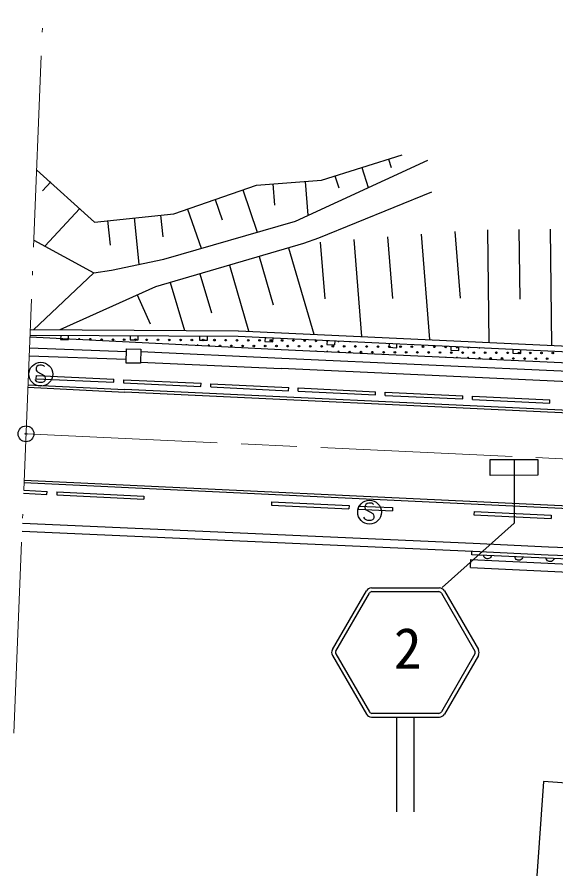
# Model space of a CAD drawing. Units: millimetres, scale not verified. Extents: x 40000 to 680000, y 20000 to 380000.
# Drawn here: x 270885 to 304648, y 276401 to 330236 of the extents above; entities that cross this region are included whole.
import ezdxf
from ezdxf.enums import TextEntityAlignment as Align

# ---------------------------------------------------------------- set-up
doc = ezdxf.new("R2010")
doc.units = ezdxf.units.MM
doc.header["$LTSCALE"] = 1000
doc.linetypes.add('CHAIN', pattern=[18.5, 12, -1.5, 3.5, -1.5])
doc.linetypes.add('LONG_DASHED_DOTTED', pattern=[15.25, 12, -1.5, 0.25, -1.5])
for name, color, linetype, lineweight in [('M-BGD', 7, 'Continuous', 25), ('M-BMK', 2, 'CHAIN', 13), ('M-BMK-HTXT', 7, 'Continuous', 13), ('M-BMK-LINE', 2, 'LONG_DASHED_DOTTED', 13), ('M-BMK-SRVR', 3, 'Continuous', 25), ('M-OTRS', 6, 'Continuous', 25), ('M-STR-STRC', 7, 'Continuous', 25)]:
    doc.layers.add(name, color=color, linetype=linetype, lineweight=lineweight)
doc.styles.add('ＭＳ ゴシック', font='')
doc.styles.get('ＭＳ ゴシック').set_extended_font_data('MS Gothic')

msp = doc.modelspace()

# ---------------------------------------------------------------- linework, layer by layer
at = {"layer": 'M-BGD'}
for p, q in [((289964, 320018), (295009, 321602)), ((288321, 317451), (296633, 321274)), ((294168, 321338), (294333, 320815)), ((272126, 320650), (272108, 320671)), ((272109, 320653), (275725, 317393)), ((292487, 320810), (292883, 319549)), ((273003, 319917), (272483, 319356)), ((285885, 319703), (289964, 320018)), ((286905, 319782), (287008, 318442)), ((288944, 319939), (289108, 317813)), ((290805, 320282), (291037, 319544)), ((280708, 317907), (285885, 319703)), ((285022, 319404), (285938, 316764)), ((296855, 319254), (289772, 316376)), ((283297, 318805), (283739, 317531)), ((274818, 318235), (272625, 315870)), ((281571, 318206), (282423, 315750)), ((275725, 317393), (280708, 317907)), ((278217, 317650), (278516, 314742)), ((279878, 317821), (280018, 316459)), ((276556, 317479), (276714, 315937)), ((280069, 315070), (288321, 317451)), ((296214, 316637), (296740, 310018)), ((298325, 316805), (298658, 312615)), ((300366, 316899), (300443, 309845)), ((302334, 316921), (302382, 312553)), ((304303, 316942), (304382, 309660)), ((271941, 316250), (271929, 316258)), ((271930, 316253), (275698, 314207)), ((288823, 316050), (279556, 313339)), ((289772, 316376), (288823, 316050)), ((289879, 316134), (290161, 312579)), ((291991, 316301), (292474, 310218)), ((294102, 316469), (294410, 312597)), ((287896, 315779), (289482, 310358)), ((276807, 314381), (280069, 315070)), ((286043, 315236), (286930, 312205)), ((284190, 314694), (285394, 310577)), ((275698, 314207), (271908, 310643)), ((275698, 314207), (276807, 314381)), ((282336, 314152), (283056, 311692)), ((279556, 313339), (273555, 310635)), ((280483, 313610), (281365, 310597)), ((278411, 312823), (279226, 311014)), ((271702, 310644), (284735, 310580)), ((287427, 309386), (271683, 310176)), ((271688, 310294), (284734, 310230)), ((273612, 310285), (273611, 310035)), ((274111, 310032), (274112, 310282)), ((277961, 310263), (277959, 310013)), ((278459, 310011), (278461, 310261)), ((282309, 310242), (282308, 309992)), ((282808, 309990), (282809, 310240)), ((284734, 310230), (315801, 308774)), ((284750, 310580), (315817, 309124)), ((286426, 310151), (286414, 309901)), ((286913, 309878), (286925, 310128)), ((273611, 310035), (274111, 310032)), ((277959, 310013), (278459, 310011)), ((282308, 309992), (282808, 309990)), ((286414, 309901), (286913, 309878)), ((290309, 309969), (290297, 309719)), ((290297, 309719), (290797, 309696)), ((290797, 309696), (290809, 309946)), ((294192, 309787), (294181, 309537)), ((294680, 309514), (294692, 309764)), ((298076, 309605), (298064, 309355)), ((298564, 309332), (298575, 309582)), ((277726, 309264), (271658, 309487)), ((277715, 308553), (277729, 309442)), ((277729, 309442), (278629, 309428)), ((278629, 309428), (278615, 308538)), ((287465, 308840), (278626, 309252)), ((310335, 308312), (287427, 309386)), ((294181, 309537), (294680, 309514)), ((298064, 309355), (298564, 309332)), ((301959, 309423), (301948, 309173)), ((301948, 309173), (302447, 309150)), ((302447, 309150), (302459, 309400)), ((277719, 308764), (271637, 308988)), ((278615, 308538), (277715, 308553)), ((278616, 308612), (287435, 308201)), ((310231, 307793), (287464, 308840)), ((272075, 308252), (272072, 308166)), ((272072, 308166), (272076, 308110)), ((272123, 308335), (272075, 308252)), ((272076, 308110), (272107, 308035)), ((272107, 308035), (272160, 307994)), ((272205, 308392), (272123, 308335)), ((272160, 307994), (272570, 307761)), ((272303, 308419), (272205, 308392)), ((272419, 308420), (272303, 308419)), ((272498, 308406), (272419, 308420)), ((272554, 308380), (272498, 308406)), ((272596, 308335), (272554, 308380)), ((310202, 307154), (287435, 308201)), ((272067, 307435), (272014, 307521)), ((272127, 307379), (272067, 307435)), ((272079, 307567), (272088, 307767)), ((272079, 307567), (276941, 307348)), ((272088, 307767), (276950, 307547)), ((272614, 307439), (272562, 307371)), ((272570, 307761), (272616, 307694)), ((272640, 307511), (272614, 307439)), ((272616, 307694), (272647, 307601)), ((272647, 307601), (272640, 307511)), ((276941, 307348), (276950, 307547)), ((277560, 307503), (277551, 307304)), ((277560, 307503), (282413, 307281)), ((271556, 307036), (277624, 306734)), ((271562, 307186), (277631, 306884)), ((272199, 307346), (272127, 307379)), ((272274, 307335), (272199, 307346)), ((272446, 307337), (272274, 307335)), ((272562, 307371), (272446, 307337)), ((277551, 307304), (282404, 307081)), ((307692, 305463), (277631, 306884)), ((282404, 307081), (282413, 307281)), ((283017, 307057), (283027, 307257)), ((283017, 307057), (287893, 306818)), ((283027, 307257), (287903, 307018)), ((287893, 306818), (287903, 307018)), ((288491, 306796), (288501, 306995)), ((288501, 306995), (293345, 306749)), ((307684, 305313), (277624, 306734)), ((288491, 306796), (293335, 306549)), ((293335, 306549), (293345, 306749)), ((293945, 306524), (293954, 306724)), ((293945, 306524), (298819, 306297)), ((293954, 306724), (298829, 306497)), ((298819, 306297), (298829, 306497)), ((299424, 306274), (299433, 306474)), ((299433, 306474), (304282, 306245)), ((299424, 306274), (304273, 306045)), ((304273, 306045), (304282, 306245)), ((309876, 299211), (271312, 301038)), ((309883, 299361), (271319, 301188)), ((271294, 300589), (272759, 300504)), ((272747, 300304), (272759, 300504)), ((273377, 300478), (273367, 300278)), ((273377, 300478), (278832, 300211)), ((271286, 300389), (272747, 300304)), ((273367, 300278), (278822, 300011)), ((278832, 300211), (278822, 300011)), ((286829, 299846), (286820, 299646)), ((286820, 299646), (291679, 299418)), ((286829, 299846), (291688, 299618)), ((291688, 299618), (291679, 299418)), ((292279, 299586), (292269, 299386)), ((292269, 299386), (294402, 299287)), ((292279, 299586), (294411, 299486)), ((292688, 299608), (292684, 299522)), ((292684, 299522), (292687, 299466)), ((292687, 299466), (292716, 299391)), ((292737, 299691), (292688, 299608)), ((292716, 299391), (292769, 299349)), ((292820, 299746), (292737, 299691)), ((292769, 299349), (293176, 299110)), ((292918, 299772), (292820, 299746)), ((293034, 299771), (292918, 299772)), ((293113, 299756), (293034, 299771)), ((293169, 299729), (293113, 299756)), ((293210, 299684), (293169, 299729)), ((294411, 299486), (294402, 299287)), ((292667, 298791), (292616, 298878)), ((292727, 298734), (292667, 298791)), ((293215, 298787), (293162, 298720)), ((293176, 299110), (293220, 299042)), ((293242, 298858), (293215, 298787)), ((293220, 299042), (293250, 298948)), ((293250, 298948), (293242, 298858)), ((299524, 299239), (299514, 299039)), ((299514, 299039), (304355, 298809)), ((299524, 299239), (304365, 299008)), ((304365, 299008), (304355, 298809)), ((299477, 297230), (271209, 298493)), ((292798, 298700), (292727, 298734)), ((292873, 298688), (292798, 298700)), ((293046, 298687), (292873, 298688)), ((293162, 298720), (293046, 298687)), ((299455, 296730), (271189, 297993)), ((304192, 297014), (299477, 297230)), ((299384, 296528), (299393, 296733)), ((304169, 296515), (299454, 296730)), ((344578, 295181), (304192, 297014)), ((299290, 295733), (299314, 296233)), ((299314, 296233), (320910, 295207)), ((320948, 295565), (299384, 296528)), ((300131, 296437), (300115, 296495)), ((300159, 296387), (300131, 296437)), ((300205, 296330), (300159, 296387)), ((300259, 296298), (300205, 296330)), ((300316, 296277), (300259, 296298)), ((300394, 296274), (300316, 296277)), ((300453, 296289), (300394, 296274)), ((300510, 296316), (300453, 296289)), ((300560, 296369), (300510, 296316)), ((300592, 296417), (300560, 296369)), ((300614, 296473), (300592, 296417)), ((302091, 296350), (302075, 296408)), ((302119, 296300), (302091, 296350)), ((302165, 296242), (302119, 296300)), ((302219, 296210), (302165, 296242)), ((302277, 296190), (302219, 296210)), ((302354, 296186), (302277, 296190)), ((302414, 296201), (302354, 296186)), ((302470, 296229), (302414, 296201)), ((302520, 296282), (302470, 296229)), ((302552, 296329), (302520, 296282)), ((302575, 296386), (302552, 296329)), ((304051, 296262), (304035, 296320)), ((304079, 296212), (304051, 296262)), ((304126, 296155), (304079, 296212)), ((304179, 296122), (304126, 296155)), ((344581, 294680), (304169, 296515)), ((304237, 296102), (304179, 296122)), ((304314, 296099), (304237, 296102)), ((304374, 296114), (304314, 296099)), ((304430, 296141), (304374, 296114)), ((304480, 296194), (304430, 296141)), ((304512, 296241), (304480, 296194)), ((304535, 296298), (304512, 296241)), ((299290, 295733), (320886, 294708)), ((303882, 282325), (303449, 276401)), ((311496, 281768), (303882, 282325))]:
    msp.add_line(p, q, dxfattribs=at)
for centre, radius in [((276179, 310022), 49.8), ((276886, 310019), 49.8), ((277593, 310015), 49.8), ((278300, 310012), 49.8), ((279007, 310008), 49.8), ((279714, 310005), 49.8), ((280422, 310001), 49.8), ((281129, 309998), 49.8), ((281836, 309995), 49.8), ((282543, 309991), 49.8), ((283250, 309988), 49.8), ((283602, 309632), 49.8), ((283957, 309984), 49.8), ((284309, 309629), 49.8), ((284664, 309981), 49.8), ((285016, 309625), 49.8), ((285371, 309977), 49.8), ((285723, 309622), 49.8), ((286078, 309974), 49.8), ((286430, 309619), 49.8), ((286785, 309970), 49.8), ((287137, 309615), 49.8), ((287492, 309967), 49.8), ((287844, 309612), 49.8), ((288200, 309963), 49.8), ((288551, 309608), 49.8), ((288907, 309960), 49.8), ((289259, 309605), 49.8), ((289966, 309601), 49.8), ((290673, 309598), 49.8), ((291380, 309594), 49.8), ((292087, 309591), 49.8), ((292794, 309588), 49.8), ((293501, 309584), 49.8), ((294208, 309581), 49.8), ((294915, 309577), 49.8), ((295622, 309574), 49.8), ((296329, 309570), 49.8), ((297037, 309567), 49.8), ((297744, 309563), 49.8), ((291732, 309239), 49.8), ((292439, 309236), 49.8), ((293146, 309232), 49.8), ((293853, 309229), 49.8), ((294560, 309225), 49.8), ((295267, 309222), 49.8), ((295974, 309218), 49.8), ((296681, 309215), 49.8), ((297388, 309212), 49.8), ((298096, 309208), 49.8), ((298803, 309205), 49.8), ((299510, 309201), 49.8), ((300217, 309198), 49.8), ((300924, 309194), 49.8), ((301631, 309191), 49.8), ((302338, 309187), 49.8), ((303045, 309184), 49.8), ((303752, 309181), 49.8), ((304459, 309177), 49.8), ((272367, 307850), 746), ((300569, 308843), 49.8), ((301276, 308839), 49.8), ((301983, 308836), 49.8), ((302690, 308832), 49.8), ((303397, 308829), 49.8), ((304104, 308825), 49.8), ((292974, 299201), 746)]:
    msp.add_circle(centre, radius, dxfattribs=at)
for centre, start, end in [((274058, 310032), 26.2198, 148.0345), ((274765, 310029), 348.0999, 186.1544), ((275472, 310026), 303.994, 230.2604), ((281480, 309643), 53.5046, 120.7497), ((282188, 309639), 8.0552, 166.1991), ((282895, 309636), 330.1554, 204.099), ((289614, 309957), 112.5145, 62.1186), ((290321, 309953), 159.3388, 15.2943), ((291028, 309950), 194.0276, 340.6055), ((291735, 309946), 239.4133, 295.2199), ((298451, 309560), 143.7595, 30.8737), ((299158, 309556), 179.8054, 354.8276), ((289610, 309249), 40.291, 134.3429), ((290317, 309246), 2.2256, 172.4083), ((291025, 309243), 326.6177, 208.0162), ((299865, 309553), 217.08, 317.5531), ((297740, 308856), 65.2693, 109.3646), ((298447, 308853), 16.6326, 158.0012), ((299154, 308849), 341.9306, 192.7033), ((299862, 308846), 297.8398, 236.794)]:
    msp.add_arc(centre, 49.8, start, end, dxfattribs=at)
at = {"layer": 'M-BMK'}
msp.add_line((271439, 304112), (439686, 296291), dxfattribs=at)
at = {"layer": 'M-BMK-HTXT'}
msp.add_line((302032, 298512), (297518, 294476), dxfattribs=at)
at = {"layer": 'M-BMK-LINE'}
msp.add_line((270676, 285338), (272496, 330236), dxfattribs=at)
at = {"layer": 'M-BMK-SRVR'}
for centre, radius in [((271439, 304112), 498), ((271440, 304112), 1.5)]:
    msp.add_circle(centre, radius, dxfattribs=at)
at = {"layer": 'M-OTRS'}
for centre, radius in [((271440, 304112), 49.8), ((271439, 304112), 15)]:
    msp.add_circle(centre, radius, dxfattribs=at)
at = {"layer": 'M-STR-STRC'}
for p, q in [((300530, 302510), (303530, 302513)), ((300530, 301510), (300530, 302510)), ((302030, 302512), (302032, 298522)), ((303530, 302513), (303530, 301513)), ((303530, 301513), (300530, 301510)), ((290642, 290583), (292776, 294273)), ((290861, 290493), (292963, 294129)), ((293088, 294453), (297349, 294453)), ((293119, 294219), (297318, 294219)), ((297474, 294129), (299576, 290493)), ((297660, 294273), (299794, 290583)), ((290642, 290223), (292776, 286533)), ((290861, 290313), (292963, 286677)), ((299576, 290313), (297474, 286677)), ((299794, 290223), (297660, 286533)), ((297318, 286587), (293119, 286587)), ((293088, 286353), (297349, 286353)), ((294678, 280414), (294678, 286353)), ((295758, 286353), (295758, 280414))]:
    msp.add_line(p, q, dxfattribs=at)
for centre, radius, start, end in [((293088, 294093), 360, 90, 149.9634), ((293119, 294039), 180, 90, 149.9634), ((297318, 294039), 180, 30.0367, 90), ((297349, 294093), 360, 30.0367, 90), ((290954, 290403), 360, 149.9634, 210.0369), ((291016, 290403), 180, 149.9634, 210.0369), ((299420, 290403), 180, 329.9633, 30.0367), ((299482, 290403), 360, 329.9633, 30.0367), ((293088, 286713), 360, 210.0369, 270), ((293119, 286767), 180, 210.0369, 270), ((297318, 286767), 180, 270, 329.9633), ((297349, 286713), 360, 270, 329.9633)]:
    msp.add_arc(centre, radius, start, end, dxfattribs=at)

# ---------------------------------------------------------------- texts
at = {"layer": 'M-STR-STRC', "style": 'ＭＳ ゴシック'}
msp.add_text('2', height=2566, dxfattribs=at).set_placement((294493, 288615), align=Align.BOTTOM_LEFT)

doc.saveas('drawing.dxf')
